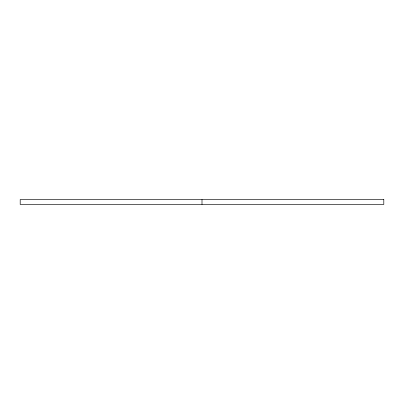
<?xml version="1.0" encoding="UTF-8"?>
<svg xmlns="http://www.w3.org/2000/svg" width="404" height="404" viewBox="0 0 404 404"><rect width="100%" height="100%" fill="white"/><g stroke="black" fill="none" stroke-linecap="round" stroke-linejoin="round"><path stroke-width="0.61" d="M202 199.576L202 204.424M383.8 199.576L20.2 199.576L20.2 204.424L383.8 204.424L383.8 199.576"/></g></svg>
